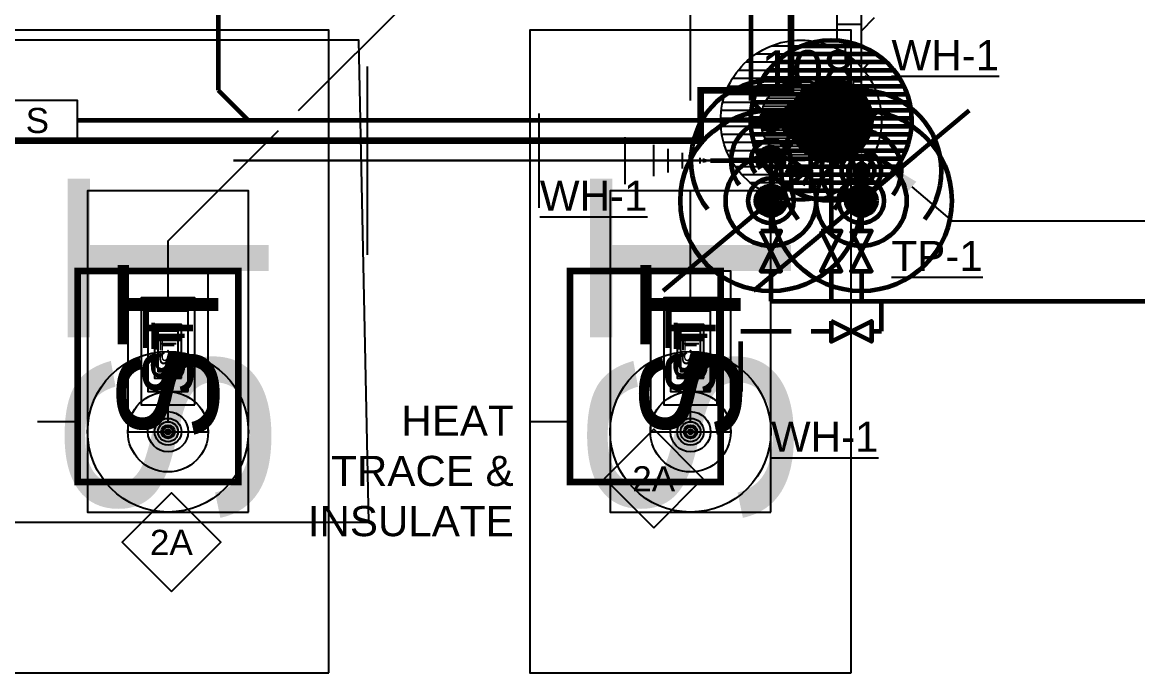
# Model space of a CAD drawing. Extents: x -3677 to 22148, y -333 to 1817.
# Drawn here: x -2954.5 to -2621.5, y -55.3 to 139.1 of the extents above; entities that cross this region are included whole.
import ezdxf
from ezdxf import colors
from ezdxf.entities.mleader import LeaderData, LeaderLine
from ezdxf.enums import TextEntityAlignment as Align
from ezdxf.math import Vec2, Vec3

# ---------------------------------------------------------------- set-up
doc = ezdxf.new("R2010")
doc.units = 0
doc.header["$LTSCALE"] = 36
doc.header["$MEASUREMENT"] = 0
doc.linetypes.add('HIDDEN', pattern=[0.375, 0.25, -0.125])
doc.linetypes.add('VENT', pattern=[0.30000000000000004, 0.2, -0.1])
for name, color, linetype in [('G-ANNO-TEXT', 70, 'Continuous'), ('G-ANNO-TEXT @ 96', 70, 'Continuous'), ('P-FIXT-N-N', 3, 'Continuous'), ('P-FIXT-N-N @ 1 (1)', 3, 'Continuous'), ('P-FIXT-N-N @ 1 (2)', 3, 'Continuous'), ('P-FIXT-N-N @ 12', 3, 'Continuous'), ('P-FIXT-N-N @ 128', 3, 'Continuous'), ('P-FIXT-N-N @ 16', 3, 'Continuous'), ('P-FIXT-N-N @ 192', 3, 'Continuous'), ('P-FIXT-N-N @ 2', 3, 'Continuous'), ('P-FIXT-N-N @ 24', 3, 'Continuous'), ('P-FIXT-N-N @ 384', 3, 'Continuous'), ('P-FIXT-N-N @ 4', 3, 'Continuous'), ('P-FIXT-N-N @ 48', 3, 'Continuous'), ('P-FIXT-N-N @ 64', 3, 'Continuous'), ('P-FIXT-N-N @ 768', 3, 'Continuous'), ('P-FIXT-N-N @ 8', 3, 'Continuous'), ('P-FIXT-N-N @ 96', 3, 'Continuous'), ('P-SANV-N', 5, 'VENT'), ('P-SANV-N @ 1 (1)', 5, 'VENT'), ('P-SANV-N @ 1 (2)', 5, 'VENT'), ('P-SANV-N @ 12', 5, 'VENT'), ('P-SANV-N @ 128', 5, 'VENT'), ('P-SANV-N @ 16', 5, 'VENT'), ('P-SANV-N @ 192', 5, 'VENT'), ('P-SANV-N @ 2', 5, 'VENT'), ('P-SANV-N @ 24', 5, 'VENT'), ('P-SANV-N @ 384', 5, 'VENT'), ('P-SANV-N @ 4', 5, 'VENT'), ('P-SANV-N @ 48', 5, 'VENT'), ('P-SANV-N @ 64', 5, 'VENT'), ('P-SANV-N @ 768', 5, 'VENT'), ('P-SANV-N @ 8', 5, 'VENT'), ('P-SANV-N @ 96', 5, 'VENT'), ('P-STRM-N', 2, 'Continuous'), ('P-STRM-N @ 1 (1)', 2, 'Continuous'), ('P-STRM-N @ 1 (2)', 2, 'Continuous'), ('P-STRM-N @ 12', 2, 'Continuous'), ('P-STRM-N @ 128', 2, 'Continuous'), ('P-STRM-N @ 16', 2, 'Continuous'), ('P-STRM-N @ 192', 2, 'Continuous'), ('P-STRM-N @ 2', 2, 'Continuous'), ('P-STRM-N @ 24', 2, 'Continuous'), ('P-STRM-N @ 384', 2, 'Continuous'), ('P-STRM-N @ 4', 2, 'Continuous'), ('P-STRM-N @ 48', 2, 'Continuous'), ('P-STRM-N @ 64', 2, 'Continuous'), ('P-STRM-N @ 768', 2, 'Continuous'), ('P-STRM-N @ 8', 2, 'Continuous'), ('P-STRM-N @ 96', 2, 'Continuous')]:
    doc.layers.add(name, color=color, linetype=linetype)
for name, color, linetype, lineweight in [('P-CW-N', 4, 'Continuous', 60), ('P-CW-N @ 1 (1)', 4, 'Continuous', 60), ('P-CW-N @ 1 (2)', 4, 'Continuous', 60), ('P-CW-N @ 12', 4, 'Continuous', 60), ('P-CW-N @ 128', 4, 'Continuous', 60), ('P-CW-N @ 16', 4, 'Continuous', 60), ('P-CW-N @ 192', 4, 'Continuous', 60), ('P-CW-N @ 2', 4, 'Continuous', 60), ('P-CW-N @ 24', 4, 'Continuous', 60), ('P-CW-N @ 384', 4, 'Continuous', 60), ('P-CW-N @ 4', 4, 'Continuous', 60), ('P-CW-N @ 48', 4, 'Continuous', 60), ('P-CW-N @ 64', 4, 'Continuous', 60), ('P-CW-N @ 768', 4, 'Continuous', 60), ('P-CW-N @ 8', 4, 'Continuous', 60), ('P-CW-N @ 96', 4, 'Continuous', 60), ('P-SAN-N', 6, 'Continuous', 60), ('P-SAN-N @ 96', 6, 'Continuous', 60)]:
    doc.layers.add(name, color=color, linetype=linetype, lineweight=lineweight)
doc.layers.add('P-SAN-DFU', color=7, linetype='Continuous', plot=False)
doc.styles.add('Arial', font='arial.ttf')
doc.styles.add('Arial Narrow', font='arial.ttf', dxfattribs={"width": 0.75, "height": 0.09375})
doc.dimstyles.new('Loop096', dxfattribs={"dimscale": 0, "dimtxt": 0.09375, "dimasz": 0.03125, "dimexe": 0.0625, "dimexo": 0.0625, "dimgap": 0.09375, "dimtad": 1, "dimdec": 4, "dimzin": 3, "dimdsep": 46, "dimlunit": 4, "dimtxsty": 'Arial', "dimblk": 'OBLIQUE', "dimcen": 0.09375, "dimdle": 0.0625, "dimclrd": 256, "dimclre": 256, "dimclrt": 256, "dimadec": 4, "dimazin": 0, "dimtfac": 0.8, "dimtdec": 4, "dimtix": 1, "dimtofl": 0, "dimtmove": 1, "dimatfit": 0, "dimldrblk": 'LeaderNoteBlock', "dimfxl": 1, "dimfrac": 1, "dimtolj": 1, "dimtzin": 0, "dimlwd": -1, "dimlwe": -1, "dimarcsym": 0})

# ---------------------------------------------------------------- blocks, each defined once
blk = doc.blocks.new('*U3')
h = blk.add_hatch()
h.set_pattern_fill('ANSI31', color=256, scale=0.025, angle=135)
h.set_pattern_definition([(180, (0, 0), (-4.336808689942018e-19, -0.003125), [])])
edge = h.paths.add_edge_path()
edge.add_arc((-3.469446951953614e-18, -6.938893903907228e-18), 0.03125000000000001, 0, 360)
blk.add_circle((0, 0), 0.03125)
blk = doc.blocks.new('*U30')
at = {"layer": 'DEFPOINTS'}
blk.add_lwpolyline([(-0.125, -0.06249999999999999), (0.125, -0.06249999999999998), (0.125, 0.06250000000000003), (-0.125, 0.0625)], close=True, dxfattribs=at)
at = {"style": 'Arial'}
blk.add_text('S', height=0.078125, dxfattribs=at).set_placement((-2.383437588677995e-17, 0), align=Align.MIDDLE)
blk = doc.blocks.new('*U40')
for p, q in [((0.1093324850911449, 0.03736906289210638), (0.1599891091342291, 0.03736906289210638)), ((0.1854628089269854, -2.602085213965211e-17), (0.217037452039623, -0.03063671500025503))]:
    blk.add_line(p, q)
at = {"color": 0}
for p, q in [((0.1335549689134511, -2.602085213965211e-17), (0.1335549689134511, 0.03662890696592461)), ((0, -2.081668171172169e-17), (0.1854628089269854, -2.602085213965211e-17))]:
    blk.add_line(p, q, dxfattribs=at)
blk = doc.blocks.new('*U104')
at = {"layer": 'P-FIXT-N-N @ 1 (1)', "rotation": 90}
blk.add_blockref('*U40', (-2704.000138046234, 112.7321975304876), dxfattribs=at)
at = {"layer": 'P-FIXT-N-N @ 1 (2)', "rotation": 89.99999999999999}
blk.add_blockref('*U40', (-2704.000138046234, 112.7321975304876), dxfattribs=at)
at = {"layer": 'P-FIXT-N-N @ 12', "xscale": 12, "yscale": 12, "zscale": 12, "rotation": 89.99999999999999}
blk.add_blockref('*U40', (-2704.000138046234, 112.7321975304876), dxfattribs=at)
at = {"layer": 'P-FIXT-N-N @ 128', "xscale": 128, "yscale": 128, "zscale": 128, "rotation": 89.99999999999999}
blk.add_blockref('*U40', (-2704.000138046234, 112.7321975304876), dxfattribs=at)
at = {"layer": 'P-FIXT-N-N @ 16', "xscale": 16, "yscale": 16, "zscale": 16, "rotation": 89.99999999999999}
blk.add_blockref('*U40', (-2704.000138046234, 112.7321975304876), dxfattribs=at)
at = {"layer": 'P-FIXT-N-N @ 192', "xscale": 192, "yscale": 192, "zscale": 192, "rotation": 89.99999999999999}
blk.add_blockref('*U40', (-2704.000138046234, 112.7321975304876), dxfattribs=at)
at = {"layer": 'P-FIXT-N-N @ 2', "xscale": 2, "yscale": 2, "zscale": 2, "rotation": 89.99999999999999}
blk.add_blockref('*U40', (-2704.000138046234, 112.7321975304876), dxfattribs=at)
at = {"layer": 'P-FIXT-N-N @ 24', "xscale": 24, "yscale": 24, "zscale": 24, "rotation": 89.99999999999999}
blk.add_blockref('*U40', (-2704.000138046234, 112.7321975304876), dxfattribs=at)
at = {"layer": 'P-FIXT-N-N @ 384', "xscale": 384, "yscale": 384, "zscale": 384, "rotation": 89.99999999999999}
blk.add_blockref('*U40', (-2704.000138046234, 112.7321975304876), dxfattribs=at)
at = {"layer": 'P-FIXT-N-N @ 4', "xscale": 4, "yscale": 4, "zscale": 4, "rotation": 89.99999999999999}
blk.add_blockref('*U40', (-2704.000138046234, 112.7321975304876), dxfattribs=at)
at = {"layer": 'P-FIXT-N-N @ 48', "xscale": 48, "yscale": 48, "zscale": 48, "rotation": 89.99999999999999}
blk.add_blockref('*U40', (-2704.000138046234, 112.7321975304876), dxfattribs=at)
at = {"layer": 'P-FIXT-N-N @ 64', "xscale": 64, "yscale": 64, "zscale": 64, "rotation": 89.99999999999999}
blk.add_blockref('*U40', (-2704.000138046234, 112.7321975304876), dxfattribs=at)
at = {"layer": 'P-FIXT-N-N @ 768', "xscale": 768, "yscale": 768, "zscale": 768, "rotation": 89.99999999999999}
blk.add_blockref('*U40', (-2704.000138046234, 112.7321975304876), dxfattribs=at)
at = {"layer": 'P-FIXT-N-N @ 8', "xscale": 8, "yscale": 8, "zscale": 8, "rotation": 89.99999999999999}
blk.add_blockref('*U40', (-2704.000138046234, 112.7321975304876), dxfattribs=at)
at = {"layer": 'P-FIXT-N-N @ 96', "xscale": 96, "yscale": 96, "zscale": 96, "rotation": 89.99999999999999}
blk.add_blockref('*U40', (-2704.000138046234, 106.7321975304876), dxfattribs=at)
blk = doc.blocks.new('*U41')
at = {"color": 0}
for p, q in [((0.1335549689134511, -2.602085213965211e-17), (0.1335549689134511, 0.03662890696592461)), ((0, -2.081668171172169e-17), (0.1854628089269854, -2.602085213965211e-17))]:
    blk.add_line(p, q, dxfattribs=at)
for p, q in [((0.1335549689134511, -0.03662890696592466), (0.1335549689134511, 0.03662890696592461)), ((0.1854628089269854, -2.602085213965211e-17), (-1.734723475976807e-18, -2.775557561562891e-17))]:
    blk.add_line(p, q)
blk = doc.blocks.new('*U105')
at = {"layer": 'P-FIXT-N-N @ 1 (1)', "rotation": 180}
blk.add_blockref('*U41', (-2749.000138046234, 97.73219753048761), dxfattribs=at)
at = {"layer": 'P-FIXT-N-N @ 1 (2)', "rotation": 180}
blk.add_blockref('*U41', (-2749.000138046234, 97.73219753048761), dxfattribs=at)
at = {"layer": 'P-FIXT-N-N @ 12', "xscale": 12, "yscale": 12, "zscale": 12, "rotation": 180}
blk.add_blockref('*U41', (-2749.000138046234, 97.73219753048761), dxfattribs=at)
at = {"layer": 'P-FIXT-N-N @ 128', "xscale": 128, "yscale": 128, "zscale": 128, "rotation": 180}
blk.add_blockref('*U41', (-2749.000138046234, 97.73219753048761), dxfattribs=at)
at = {"layer": 'P-FIXT-N-N @ 16', "xscale": 16, "yscale": 16, "zscale": 16, "rotation": 180}
blk.add_blockref('*U41', (-2749.000138046234, 97.73219753048761), dxfattribs=at)
at = {"layer": 'P-FIXT-N-N @ 192', "xscale": 192, "yscale": 192, "zscale": 192, "rotation": 180}
blk.add_blockref('*U41', (-2749.000138046234, 97.73219753048761), dxfattribs=at)
at = {"layer": 'P-FIXT-N-N @ 2', "xscale": 2, "yscale": 2, "zscale": 2, "rotation": 180}
blk.add_blockref('*U41', (-2749.000138046234, 97.73219753048761), dxfattribs=at)
at = {"layer": 'P-FIXT-N-N @ 24', "xscale": 24, "yscale": 24, "zscale": 24, "rotation": 180}
blk.add_blockref('*U41', (-2749.000138046234, 97.73219753048761), dxfattribs=at)
at = {"layer": 'P-FIXT-N-N @ 384', "xscale": 384, "yscale": 384, "zscale": 384, "rotation": 180}
blk.add_blockref('*U41', (-2749.000138046234, 97.73219753048761), dxfattribs=at)
at = {"layer": 'P-FIXT-N-N @ 4', "xscale": 4, "yscale": 4, "zscale": 4, "rotation": 180}
blk.add_blockref('*U41', (-2749.000138046234, 97.73219753048761), dxfattribs=at)
at = {"layer": 'P-FIXT-N-N @ 48', "xscale": 48, "yscale": 48, "zscale": 48, "rotation": 180}
blk.add_blockref('*U41', (-2749.000138046234, 97.73219753048761), dxfattribs=at)
at = {"layer": 'P-FIXT-N-N @ 64', "xscale": 64, "yscale": 64, "zscale": 64, "rotation": 180}
blk.add_blockref('*U41', (-2749.000138046234, 97.73219753048761), dxfattribs=at)
at = {"layer": 'P-FIXT-N-N @ 768', "xscale": 768, "yscale": 768, "zscale": 768, "rotation": 180}
blk.add_blockref('*U41', (-2749.000138046234, 97.73219753048761), dxfattribs=at)
at = {"layer": 'P-FIXT-N-N @ 8', "xscale": 8, "yscale": 8, "zscale": 8, "rotation": 180}
blk.add_blockref('*U41', (-2749.000138046234, 97.73219753048761), dxfattribs=at)
at = {"layer": 'P-FIXT-N-N @ 96', "xscale": 96, "yscale": 96, "zscale": 96, "rotation": 180}
blk.add_blockref('*U41', (-2749.000138046234, 97.73219753048761), dxfattribs=at)
blk = doc.blocks.new('*U16')
at = {"linetype": 'Continuous'}
blk.add_arc((0, 0), 0.03111555437015312, 232.5669694738212, 127.4330305261797, dxfattribs=at)
blk = doc.blocks.new('*U106')
at = {"layer": 'P-CW-N @ 1 (1)', "rotation": 89.99999999999999}
blk.add_blockref('*U16', (-2704.000138046234, 94.73219753048761), dxfattribs=at)
at = {"layer": 'P-CW-N @ 1 (2)', "rotation": 89.99999999999999}
blk.add_blockref('*U16', (-2704.000138046234, 94.73219753048761), dxfattribs=at)
at = {"layer": 'P-CW-N @ 12', "xscale": 12, "yscale": 12, "zscale": 12, "rotation": 89.99999999999999}
blk.add_blockref('*U16', (-2704.000138046234, 94.73219753048761), dxfattribs=at)
at = {"layer": 'P-CW-N @ 128', "xscale": 128, "yscale": 128, "zscale": 128, "rotation": 89.99999999999999}
blk.add_blockref('*U16', (-2704.000138046234, 94.73219753048761), dxfattribs=at)
at = {"layer": 'P-CW-N @ 16', "xscale": 16, "yscale": 16, "zscale": 16, "rotation": 89.99999999999999}
blk.add_blockref('*U16', (-2704.000138046234, 94.73219753048761), dxfattribs=at)
at = {"layer": 'P-CW-N @ 192', "xscale": 192.0000000000001, "yscale": 192.0000000000001, "zscale": 192.0000000000001, "rotation": 89.99999999999999}
blk.add_blockref('*U16', (-2704.000138046234, 94.73219753048761), dxfattribs=at)
at = {"layer": 'P-CW-N @ 2', "xscale": 2, "yscale": 2, "zscale": 2, "rotation": 89.99999999999999}
blk.add_blockref('*U16', (-2704.000138046234, 94.73219753048761), dxfattribs=at)
at = {"layer": 'P-CW-N @ 24', "xscale": 24.00000000000001, "yscale": 24.00000000000001, "zscale": 24.00000000000001, "rotation": 89.99999999999999}
blk.add_blockref('*U16', (-2704.000138046234, 94.73219753048761), dxfattribs=at)
at = {"layer": 'P-CW-N @ 384', "xscale": 384.0000000000001, "yscale": 384.0000000000001, "zscale": 384.0000000000001, "rotation": 89.99999999999999}
blk.add_blockref('*U16', (-2704.000138046234, 94.73219753048761), dxfattribs=at)
at = {"layer": 'P-CW-N @ 4', "xscale": 4.000000000000001, "yscale": 4.000000000000001, "zscale": 4.000000000000001, "rotation": 89.99999999999999}
blk.add_blockref('*U16', (-2704.000138046234, 94.73219753048761), dxfattribs=at)
at = {"layer": 'P-CW-N @ 48', "xscale": 48.00000000000001, "yscale": 48.00000000000001, "zscale": 48.00000000000001, "rotation": 89.99999999999999}
blk.add_blockref('*U16', (-2704.000138046234, 94.73219753048761), dxfattribs=at)
at = {"layer": 'P-CW-N @ 64', "xscale": 64.00000000000001, "yscale": 64.00000000000001, "zscale": 64.00000000000001, "rotation": 89.99999999999999}
blk.add_blockref('*U16', (-2704.000138046234, 94.73219753048761), dxfattribs=at)
at = {"layer": 'P-CW-N @ 768', "xscale": 768.0000000000002, "yscale": 768.0000000000002, "zscale": 768.0000000000002, "rotation": 89.99999999999999}
blk.add_blockref('*U16', (-2704.000138046234, 94.73219753048761), dxfattribs=at)
at = {"layer": 'P-CW-N @ 8', "xscale": 8.000000000000002, "yscale": 8.000000000000002, "zscale": 8.000000000000002, "rotation": 89.99999999999999}
blk.add_blockref('*U16', (-2704.000138046234, 94.73219753048761), dxfattribs=at)
at = {"layer": 'P-CW-N @ 96', "xscale": 96.00000000000003, "yscale": 96.00000000000003, "zscale": 96.00000000000003, "rotation": 89.99999999999999}
blk.add_blockref('*U16', (-2704.000138046234, 97.73219753048761), dxfattribs=at)
blk = doc.blocks.new('*U107')
at = {"layer": 'P-CW-N @ 1 (1)', "rotation": 89.99999999999999}
blk.add_blockref('*U16', (-2731.000138046234, 97.73219753048761), dxfattribs=at)
at = {"layer": 'P-CW-N @ 1 (2)', "rotation": 89.99999999999999}
blk.add_blockref('*U16', (-2731.000138046234, 97.73219753048761), dxfattribs=at)
at = {"layer": 'P-CW-N @ 12', "xscale": 12, "yscale": 12, "zscale": 12, "rotation": 89.99999999999999}
blk.add_blockref('*U16', (-2731.000138046234, 97.73219753048761), dxfattribs=at)
at = {"layer": 'P-CW-N @ 128', "xscale": 128, "yscale": 128, "zscale": 128, "rotation": 89.99999999999999}
blk.add_blockref('*U16', (-2731.000138046234, 97.73219753048761), dxfattribs=at)
at = {"layer": 'P-CW-N @ 16', "xscale": 16, "yscale": 16, "zscale": 16, "rotation": 89.99999999999999}
blk.add_blockref('*U16', (-2731.000138046234, 97.73219753048761), dxfattribs=at)
at = {"layer": 'P-CW-N @ 192', "xscale": 192.0000000000001, "yscale": 192.0000000000001, "zscale": 192.0000000000001, "rotation": 89.99999999999999}
blk.add_blockref('*U16', (-2731.000138046234, 97.73219753048761), dxfattribs=at)
at = {"layer": 'P-CW-N @ 2', "xscale": 2, "yscale": 2, "zscale": 2, "rotation": 89.99999999999999}
blk.add_blockref('*U16', (-2731.000138046234, 97.73219753048761), dxfattribs=at)
at = {"layer": 'P-CW-N @ 24', "xscale": 24.00000000000001, "yscale": 24.00000000000001, "zscale": 24.00000000000001, "rotation": 89.99999999999999}
blk.add_blockref('*U16', (-2731.000138046234, 97.73219753048761), dxfattribs=at)
at = {"layer": 'P-CW-N @ 384', "xscale": 384.0000000000001, "yscale": 384.0000000000001, "zscale": 384.0000000000001, "rotation": 89.99999999999999}
blk.add_blockref('*U16', (-2731.000138046234, 97.73219753048761), dxfattribs=at)
at = {"layer": 'P-CW-N @ 4', "xscale": 4.000000000000001, "yscale": 4.000000000000001, "zscale": 4.000000000000001, "rotation": 89.99999999999999}
blk.add_blockref('*U16', (-2731.000138046234, 97.73219753048761), dxfattribs=at)
at = {"layer": 'P-CW-N @ 48', "xscale": 48.00000000000001, "yscale": 48.00000000000001, "zscale": 48.00000000000001, "rotation": 89.99999999999999}
blk.add_blockref('*U16', (-2731.000138046234, 97.73219753048761), dxfattribs=at)
at = {"layer": 'P-CW-N @ 64', "xscale": 64.00000000000001, "yscale": 64.00000000000001, "zscale": 64.00000000000001, "rotation": 89.99999999999999}
blk.add_blockref('*U16', (-2731.000138046234, 97.73219753048761), dxfattribs=at)
at = {"layer": 'P-CW-N @ 768', "xscale": 768.0000000000002, "yscale": 768.0000000000002, "zscale": 768.0000000000002, "rotation": 89.99999999999999}
blk.add_blockref('*U16', (-2731.000138046234, 97.73219753048761), dxfattribs=at)
at = {"layer": 'P-CW-N @ 8', "xscale": 8.000000000000002, "yscale": 8.000000000000002, "zscale": 8.000000000000002, "rotation": 89.99999999999999}
blk.add_blockref('*U16', (-2731.000138046234, 97.73219753048761), dxfattribs=at)
at = {"layer": 'P-CW-N @ 96', "xscale": 96.00000000000003, "yscale": 96.00000000000003, "zscale": 96.00000000000003, "rotation": 89.99999999999999}
blk.add_blockref('*U16', (-2731.000138046234, 97.73219753048761), dxfattribs=at)
blk = doc.blocks.new('*U108')
at = {"layer": 'P-SANV-N @ 1 (1)'}
blk.add_blockref('*U3', (-2722.000138046234, 109.7321975304876), dxfattribs=at)
at = {"layer": 'P-SANV-N @ 1 (2)'}
blk.add_blockref('*U3', (-2722.000138046234, 109.7321975304876), dxfattribs=at)
at = {"layer": 'P-SANV-N @ 12', "xscale": 12, "yscale": 12, "zscale": 12}
blk.add_blockref('*U3', (-2722.000138046234, 109.7321975304876), dxfattribs=at)
at = {"layer": 'P-SANV-N @ 128', "xscale": 128, "yscale": 128, "zscale": 128}
blk.add_blockref('*U3', (-2722.000138046234, 109.7321975304876), dxfattribs=at)
at = {"layer": 'P-SANV-N @ 16', "xscale": 16, "yscale": 16, "zscale": 16}
blk.add_blockref('*U3', (-2722.000138046234, 109.7321975304876), dxfattribs=at)
at = {"layer": 'P-SANV-N @ 192', "xscale": 192, "yscale": 192, "zscale": 192}
blk.add_blockref('*U3', (-2722.000138046234, 109.7321975304876), dxfattribs=at)
at = {"layer": 'P-SANV-N @ 2', "xscale": 2, "yscale": 2, "zscale": 2}
blk.add_blockref('*U3', (-2722.000138046234, 109.7321975304876), dxfattribs=at)
at = {"layer": 'P-SANV-N @ 24', "xscale": 24, "yscale": 24, "zscale": 24}
blk.add_blockref('*U3', (-2722.000138046234, 109.7321975304876), dxfattribs=at)
at = {"layer": 'P-SANV-N @ 384', "xscale": 384, "yscale": 384, "zscale": 384}
blk.add_blockref('*U3', (-2722.000138046234, 109.7321975304876), dxfattribs=at)
at = {"layer": 'P-SANV-N @ 4', "xscale": 4, "yscale": 4, "zscale": 4}
blk.add_blockref('*U3', (-2722.000138046234, 109.7321975304876), dxfattribs=at)
at = {"layer": 'P-SANV-N @ 48', "xscale": 48, "yscale": 48, "zscale": 48}
blk.add_blockref('*U3', (-2722.000138046234, 109.7321975304876), dxfattribs=at)
at = {"layer": 'P-SANV-N @ 64', "xscale": 64, "yscale": 64, "zscale": 64}
blk.add_blockref('*U3', (-2722.000138046234, 109.7321975304876), dxfattribs=at)
at = {"layer": 'P-SANV-N @ 768', "xscale": 768, "yscale": 768, "zscale": 768}
blk.add_blockref('*U3', (-2722.000138046234, 109.7321975304876), dxfattribs=at)
at = {"layer": 'P-SANV-N @ 8', "xscale": 8, "yscale": 8, "zscale": 8}
blk.add_blockref('*U3', (-2722.000138046234, 109.7321975304876), dxfattribs=at)
at = {"layer": 'P-SANV-N @ 96', "xscale": 96, "yscale": 96, "zscale": 96}
blk.add_blockref('*U3', (-2722.000138046234, 109.7321975304876), dxfattribs=at)
blk = doc.blocks.new('*U109')
at = {"layer": 'P-CW-N @ 1 (1)'}
blk.add_blockref('*U3', (-2713.000138046234, 109.7321975304876), dxfattribs=at)
at = {"layer": 'P-CW-N @ 1 (2)'}
blk.add_blockref('*U3', (-2713.000138046234, 109.7321975304876), dxfattribs=at)
at = {"layer": 'P-CW-N @ 12', "xscale": 12, "yscale": 12, "zscale": 12}
blk.add_blockref('*U3', (-2713.000138046234, 109.7321975304876), dxfattribs=at)
at = {"layer": 'P-CW-N @ 128', "xscale": 128, "yscale": 128, "zscale": 128}
blk.add_blockref('*U3', (-2713.000138046234, 109.7321975304876), dxfattribs=at)
at = {"layer": 'P-CW-N @ 16', "xscale": 16, "yscale": 16, "zscale": 16}
blk.add_blockref('*U3', (-2713.000138046234, 109.7321975304876), dxfattribs=at)
at = {"layer": 'P-CW-N @ 192', "xscale": 192, "yscale": 192, "zscale": 192}
blk.add_blockref('*U3', (-2713.000138046234, 109.7321975304876), dxfattribs=at)
at = {"layer": 'P-CW-N @ 2', "xscale": 2, "yscale": 2, "zscale": 2}
blk.add_blockref('*U3', (-2713.000138046234, 109.7321975304876), dxfattribs=at)
at = {"layer": 'P-CW-N @ 24', "xscale": 24, "yscale": 24, "zscale": 24}
blk.add_blockref('*U3', (-2713.000138046234, 109.7321975304876), dxfattribs=at)
at = {"layer": 'P-CW-N @ 384', "xscale": 384, "yscale": 384, "zscale": 384}
blk.add_blockref('*U3', (-2713.000138046234, 109.7321975304876), dxfattribs=at)
at = {"layer": 'P-CW-N @ 4', "xscale": 4, "yscale": 4, "zscale": 4}
blk.add_blockref('*U3', (-2713.000138046234, 109.7321975304876), dxfattribs=at)
at = {"layer": 'P-CW-N @ 48', "xscale": 48, "yscale": 48, "zscale": 48}
blk.add_blockref('*U3', (-2713.000138046234, 109.7321975304876), dxfattribs=at)
at = {"layer": 'P-CW-N @ 64', "xscale": 64, "yscale": 64, "zscale": 64}
blk.add_blockref('*U3', (-2713.000138046234, 109.7321975304876), dxfattribs=at)
at = {"layer": 'P-CW-N @ 768', "xscale": 768, "yscale": 768, "zscale": 768}
blk.add_blockref('*U3', (-2713.000138046234, 109.7321975304876), dxfattribs=at)
at = {"layer": 'P-CW-N @ 8', "xscale": 8, "yscale": 8, "zscale": 8}
blk.add_blockref('*U3', (-2713.000138046234, 109.7321975304876), dxfattribs=at)
at = {"layer": 'P-CW-N @ 96', "xscale": 96, "yscale": 96, "zscale": 96}
blk.add_blockref('*U3', (-2713.000138046234, 109.7321975304876), dxfattribs=at)
blk = doc.blocks.new('Flow Switch')
at = {"linetype": 'Continuous'}
blk.add_line((0, 0), (0, 0.0625), dxfattribs=at)
blk.add_lwpolyline([(-0.03125, 0.125), (-0.03125, 0.0625), (0.03125, 0.0625), (0.03125, 0.125)], close=True, dxfattribs=at)
at = {"layer": 'G-ANNO-TEXT', "style": 'Arial Narrow', "flags": 12}
blk.add_attdef('X', (0.05045124232403764, 0.0625), '', height=0.078125, dxfattribs=at)
blk = doc.blocks.new('*U25')
at = {"color": 7, "linetype": 'Continuous'}
blk.add_line((-0.03508318765717974, 0.04195107388432913), (0.03508318765701651, -0.04195107388413392), dxfattribs=at)
at = {"linetype": 'Continuous'}
blk.add_circle((-8.161527009775682e-14, 9.759901220540712e-14), 0.03515625, dxfattribs=at)
blk = doc.blocks.new('*U110')
at = {"layer": 'P-CW-N @ 1 (1)', "rotation": 270}
blk.add_blockref('*U25', (-2731.000138046234, 85.73219753048761), dxfattribs=at)
at = {"layer": 'P-CW-N @ 1 (2)', "rotation": 270}
blk.add_blockref('*U25', (-2731.000138046234, 85.73219753048761), dxfattribs=at)
at = {"layer": 'P-CW-N @ 12', "xscale": 12, "yscale": 12, "zscale": 12, "rotation": 270}
blk.add_blockref('*U25', (-2731.000138046234, 85.73219753048761), dxfattribs=at)
at = {"layer": 'P-CW-N @ 128', "xscale": 128, "yscale": 128, "zscale": 128, "rotation": 270}
blk.add_blockref('*U25', (-2731.000138046234, 85.73219753048761), dxfattribs=at)
at = {"layer": 'P-CW-N @ 16', "xscale": 16, "yscale": 16, "zscale": 16, "rotation": 270}
blk.add_blockref('*U25', (-2731.000138046234, 85.73219753048761), dxfattribs=at)
at = {"layer": 'P-CW-N @ 192', "xscale": 192, "yscale": 192, "zscale": 192, "rotation": 270}
blk.add_blockref('*U25', (-2731.000138046234, 85.73219753048761), dxfattribs=at)
at = {"layer": 'P-CW-N @ 2', "xscale": 2, "yscale": 2, "zscale": 2, "rotation": 270}
blk.add_blockref('*U25', (-2731.000138046234, 85.73219753048761), dxfattribs=at)
at = {"layer": 'P-CW-N @ 24', "xscale": 24, "yscale": 24, "zscale": 24, "rotation": 270}
blk.add_blockref('*U25', (-2731.000138046234, 85.73219753048761), dxfattribs=at)
at = {"layer": 'P-CW-N @ 384', "xscale": 384, "yscale": 384, "zscale": 384, "rotation": 270}
blk.add_blockref('*U25', (-2731.000138046234, 85.73219753048761), dxfattribs=at)
at = {"layer": 'P-CW-N @ 4', "xscale": 4, "yscale": 4, "zscale": 4, "rotation": 270}
blk.add_blockref('*U25', (-2731.000138046234, 85.73219753048761), dxfattribs=at)
at = {"layer": 'P-CW-N @ 48', "xscale": 48, "yscale": 48, "zscale": 48, "rotation": 270}
blk.add_blockref('*U25', (-2731.000138046234, 85.73219753048761), dxfattribs=at)
at = {"layer": 'P-CW-N @ 64', "xscale": 64, "yscale": 64, "zscale": 64, "rotation": 270}
blk.add_blockref('*U25', (-2731.000138046234, 85.73219753048761), dxfattribs=at)
at = {"layer": 'P-CW-N @ 768', "xscale": 768, "yscale": 768, "zscale": 768, "rotation": 270}
blk.add_blockref('*U25', (-2731.000138046234, 85.73219753048761), dxfattribs=at)
at = {"layer": 'P-CW-N @ 8', "xscale": 8, "yscale": 8, "zscale": 8, "rotation": 270}
blk.add_blockref('*U25', (-2731.000138046234, 85.73219753048761), dxfattribs=at)
at = {"layer": 'P-CW-N @ 96', "xscale": 96, "yscale": 96, "zscale": 96, "rotation": 270}
blk.add_blockref('*U25', (-2731.000138046234, 85.73219753048761), dxfattribs=at)
blk = doc.blocks.new('*U111')
at = {"layer": 'P-CW-N @ 1 (1)', "rotation": 270}
blk.add_blockref('*U25', (-2704.000138046234, 85.73219753048761), dxfattribs=at)
at = {"layer": 'P-CW-N @ 1 (2)', "rotation": 270}
blk.add_blockref('*U25', (-2704.000138046234, 85.73219753048761), dxfattribs=at)
at = {"layer": 'P-CW-N @ 12', "xscale": 12, "yscale": 12, "zscale": 12, "rotation": 270}
blk.add_blockref('*U25', (-2704.000138046234, 85.73219753048761), dxfattribs=at)
at = {"layer": 'P-CW-N @ 128', "xscale": 128, "yscale": 128, "zscale": 128, "rotation": 270}
blk.add_blockref('*U25', (-2704.000138046234, 85.73219753048761), dxfattribs=at)
at = {"layer": 'P-CW-N @ 16', "xscale": 16, "yscale": 16, "zscale": 16, "rotation": 270}
blk.add_blockref('*U25', (-2704.000138046234, 85.73219753048761), dxfattribs=at)
at = {"layer": 'P-CW-N @ 192', "xscale": 192, "yscale": 192, "zscale": 192, "rotation": 270}
blk.add_blockref('*U25', (-2704.000138046234, 85.73219753048761), dxfattribs=at)
at = {"layer": 'P-CW-N @ 2', "xscale": 2, "yscale": 2, "zscale": 2, "rotation": 270}
blk.add_blockref('*U25', (-2704.000138046234, 85.73219753048761), dxfattribs=at)
at = {"layer": 'P-CW-N @ 24', "xscale": 24, "yscale": 24, "zscale": 24, "rotation": 270}
blk.add_blockref('*U25', (-2704.000138046234, 85.73219753048761), dxfattribs=at)
at = {"layer": 'P-CW-N @ 384', "xscale": 384, "yscale": 384, "zscale": 384, "rotation": 270}
blk.add_blockref('*U25', (-2704.000138046234, 85.73219753048761), dxfattribs=at)
at = {"layer": 'P-CW-N @ 4', "xscale": 4, "yscale": 4, "zscale": 4, "rotation": 270}
blk.add_blockref('*U25', (-2704.000138046234, 85.73219753048761), dxfattribs=at)
at = {"layer": 'P-CW-N @ 48', "xscale": 48, "yscale": 48, "zscale": 48, "rotation": 270}
blk.add_blockref('*U25', (-2704.000138046234, 85.73219753048761), dxfattribs=at)
at = {"layer": 'P-CW-N @ 64', "xscale": 64, "yscale": 64, "zscale": 64, "rotation": 270}
blk.add_blockref('*U25', (-2704.000138046234, 85.73219753048761), dxfattribs=at)
at = {"layer": 'P-CW-N @ 768', "xscale": 768, "yscale": 768, "zscale": 768, "rotation": 270}
blk.add_blockref('*U25', (-2704.000138046234, 85.73219753048761), dxfattribs=at)
at = {"layer": 'P-CW-N @ 8', "xscale": 8, "yscale": 8, "zscale": 8, "rotation": 270}
blk.add_blockref('*U25', (-2704.000138046234, 85.73219753048761), dxfattribs=at)
at = {"layer": 'P-CW-N @ 96', "xscale": 96, "yscale": 96, "zscale": 96, "rotation": 270}
blk.add_blockref('*U25', (-2704.000138046234, 85.73219753048761), dxfattribs=at)
blk = doc.blocks.new('PLMB BALL VALVES')
at = {"linetype": 'Continuous'}
blk.add_lwpolyline([(-0.06249999999977263, -0.03124999999991473), (-0.06249999999977263, 0.03124999999991463), (0.0625, -0.03124999999991473), (0.0625, 0.03124999999991472), (-0.06249999999977263, -0.03124999999991473)], dxfattribs=at)
blk = doc.blocks.new('DIAMOND TAG')
blk.add_lwpolyline([(0, -0.1533391834124131), (0.1533391834122995, 0), (0, 0.1533391834122995), (-0.1533391834122995, 0)], close=True)
at = {"style": 'Arial'}
blk.add_attdef('XXX', text='', height=0.078125, dxfattribs=at).set_placement((0, 0), align=Align.MIDDLE)
blk = doc.blocks.new('*U4')
blk.add_circle((0, 0), 0.03125)
blk = doc.blocks.new('*U178')
at = {"layer": 'P-STRM-N @ 1 (1)'}
blk.add_blockref('*U4', (-2755.000138046234, 16.73219753048761), dxfattribs=at)
at = {"layer": 'P-STRM-N @ 1 (2)'}
blk.add_blockref('*U4', (-2755.000138046234, 16.73219753048761), dxfattribs=at)
at = {"layer": 'P-STRM-N @ 12', "xscale": 12, "yscale": 12, "zscale": 12}
blk.add_blockref('*U4', (-2755.000138046234, 16.73219753048761), dxfattribs=at)
at = {"layer": 'P-STRM-N @ 128', "xscale": 128, "yscale": 128, "zscale": 128}
blk.add_blockref('*U4', (-2755.000138046234, 16.73219753048761), dxfattribs=at)
at = {"layer": 'P-STRM-N @ 16', "xscale": 16, "yscale": 16, "zscale": 16}
blk.add_blockref('*U4', (-2755.000138046234, 16.73219753048761), dxfattribs=at)
at = {"layer": 'P-STRM-N @ 192', "xscale": 192, "yscale": 192, "zscale": 192}
blk.add_blockref('*U4', (-2755.000138046234, 16.73219753048761), dxfattribs=at)
at = {"layer": 'P-STRM-N @ 2', "xscale": 2, "yscale": 2, "zscale": 2}
blk.add_blockref('*U4', (-2755.000138046234, 16.73219753048761), dxfattribs=at)
at = {"layer": 'P-STRM-N @ 24', "xscale": 24, "yscale": 24, "zscale": 24}
blk.add_blockref('*U4', (-2755.000138046234, 16.73219753048761), dxfattribs=at)
at = {"layer": 'P-STRM-N @ 384', "xscale": 384, "yscale": 384, "zscale": 384}
blk.add_blockref('*U4', (-2755.000138046234, 16.73219753048761), dxfattribs=at)
at = {"layer": 'P-STRM-N @ 4', "xscale": 4, "yscale": 4, "zscale": 4}
blk.add_blockref('*U4', (-2755.000138046234, 16.73219753048761), dxfattribs=at)
at = {"layer": 'P-STRM-N @ 48', "xscale": 48, "yscale": 48, "zscale": 48}
blk.add_blockref('*U4', (-2755.000138046234, 16.73219753048761), dxfattribs=at)
at = {"layer": 'P-STRM-N @ 64', "xscale": 64, "yscale": 64, "zscale": 64}
blk.add_blockref('*U4', (-2755.000138046234, 16.73219753048761), dxfattribs=at)
at = {"layer": 'P-STRM-N @ 768', "xscale": 768, "yscale": 768, "zscale": 768}
blk.add_blockref('*U4', (-2755.000138046234, 16.73219753048761), dxfattribs=at)
at = {"layer": 'P-STRM-N @ 8', "xscale": 8, "yscale": 8, "zscale": 8}
blk.add_blockref('*U4', (-2755.000138046234, 16.73219753048761), dxfattribs=at)
at = {"layer": 'P-STRM-N @ 96', "xscale": 96, "yscale": 96, "zscale": 96}
blk.add_blockref('*U4', (-2755.000138046234, 16.73219753048761), dxfattribs=at)
blk = doc.blocks.new('*U179')
at = {"layer": 'P-STRM-N @ 1 (1)'}
blk.add_blockref('*U4', (-2911.000138046234, 16.73219753048761), dxfattribs=at)
at = {"layer": 'P-STRM-N @ 1 (2)'}
blk.add_blockref('*U4', (-2911.000138046234, 16.73219753048761), dxfattribs=at)
at = {"layer": 'P-STRM-N @ 12', "xscale": 12, "yscale": 12, "zscale": 12}
blk.add_blockref('*U4', (-2911.000138046234, 16.73219753048761), dxfattribs=at)
at = {"layer": 'P-STRM-N @ 128', "xscale": 128, "yscale": 128, "zscale": 128}
blk.add_blockref('*U4', (-2911.000138046234, 16.73219753048761), dxfattribs=at)
at = {"layer": 'P-STRM-N @ 16', "xscale": 16, "yscale": 16, "zscale": 16}
blk.add_blockref('*U4', (-2911.000138046234, 16.73219753048761), dxfattribs=at)
at = {"layer": 'P-STRM-N @ 192', "xscale": 192, "yscale": 192, "zscale": 192}
blk.add_blockref('*U4', (-2911.000138046234, 16.73219753048761), dxfattribs=at)
at = {"layer": 'P-STRM-N @ 2', "xscale": 2, "yscale": 2, "zscale": 2}
blk.add_blockref('*U4', (-2911.000138046234, 16.73219753048761), dxfattribs=at)
at = {"layer": 'P-STRM-N @ 24', "xscale": 24, "yscale": 24, "zscale": 24}
blk.add_blockref('*U4', (-2911.000138046234, 16.73219753048761), dxfattribs=at)
at = {"layer": 'P-STRM-N @ 384', "xscale": 384, "yscale": 384, "zscale": 384}
blk.add_blockref('*U4', (-2911.000138046234, 16.73219753048761), dxfattribs=at)
at = {"layer": 'P-STRM-N @ 4', "xscale": 4, "yscale": 4, "zscale": 4}
blk.add_blockref('*U4', (-2911.000138046234, 16.73219753048761), dxfattribs=at)
at = {"layer": 'P-STRM-N @ 48', "xscale": 48, "yscale": 48, "zscale": 48}
blk.add_blockref('*U4', (-2911.000138046234, 16.73219753048761), dxfattribs=at)
at = {"layer": 'P-STRM-N @ 64', "xscale": 64, "yscale": 64, "zscale": 64}
blk.add_blockref('*U4', (-2911.000138046234, 16.73219753048761), dxfattribs=at)
at = {"layer": 'P-STRM-N @ 768', "xscale": 768, "yscale": 768, "zscale": 768}
blk.add_blockref('*U4', (-2911.000138046234, 16.73219753048761), dxfattribs=at)
at = {"layer": 'P-STRM-N @ 8', "xscale": 8, "yscale": 8, "zscale": 8}
blk.add_blockref('*U4', (-2911.000138046234, 16.73219753048761), dxfattribs=at)
at = {"layer": 'P-STRM-N @ 96', "xscale": 96, "yscale": 96, "zscale": 96}
blk.add_blockref('*U4', (-2911.000138046234, 16.73219753048761), dxfattribs=at)
blk = doc.blocks.new('*U32')
at = {"layer": 'DEFPOINTS'}
blk.add_lwpolyline([(-0.125, -0.06249999999999999), (0.125, -0.06249999999999998), (0.125, 0.06250000000000003), (-0.125, 0.0625)], close=True, dxfattribs=at)
at = {"style": 'Arial'}
blk.add_text('ST', height=0.078125, dxfattribs=at).set_placement((-9.393444791544109e-18, 0), align=Align.MIDDLE)
blk = doc.blocks.new('*U180')
at = {"layer": 'P-STRM-N @ 1 (1)', "linetype": 'ByBlock', "lineweight": -2, "rotation": 90}
blk.add_blockref('*U32', (-2911.000138046234, 40.73219753048761), dxfattribs=at)
at = {"layer": 'P-STRM-N @ 1 (2)', "linetype": 'ByBlock', "lineweight": -2, "rotation": 89.99999999999999}
blk.add_blockref('*U32', (-2911.000138046234, 40.73219753048761), dxfattribs=at)
at = {"layer": 'P-STRM-N @ 128', "linetype": 'ByBlock', "lineweight": -2, "xscale": 128, "yscale": 128, "zscale": 128, "rotation": 89.99999999999999}
blk.add_blockref('*U32', (-2911.000138046234, 40.73219753048761), dxfattribs=at)
at = {"layer": 'P-STRM-N @ 192', "linetype": 'ByBlock', "lineweight": -2, "xscale": 192, "yscale": 192, "zscale": 192, "rotation": 89.99999999999999}
blk.add_blockref('*U32', (-2911.000138046234, 40.73219753048761), dxfattribs=at)
at = {"layer": 'P-STRM-N @ 384', "linetype": 'ByBlock', "lineweight": -2, "xscale": 384, "yscale": 384, "zscale": 384, "rotation": 89.99999999999999}
blk.add_blockref('*U32', (-2911.000138046234, 40.73219753048761), dxfattribs=at)
at = {"layer": 'P-STRM-N @ 48', "linetype": 'ByBlock', "lineweight": -2, "xscale": 48, "yscale": 48, "zscale": 48, "rotation": 89.99999999999999}
blk.add_blockref('*U32', (-2911.000138046234, 40.73219753048761), dxfattribs=at)
at = {"layer": 'P-STRM-N @ 64', "linetype": 'ByBlock', "lineweight": -2, "xscale": 64, "yscale": 64, "zscale": 64, "rotation": 89.99999999999999}
blk.add_blockref('*U32', (-2911.000138046234, 40.73219753048761), dxfattribs=at)
at = {"layer": 'P-STRM-N @ 768', "linetype": 'ByBlock', "lineweight": -2, "xscale": 768, "yscale": 768, "zscale": 768, "rotation": 89.99999999999999}
blk.add_blockref('*U32', (-2911.000138046234, 40.73219753048761), dxfattribs=at)
at = {"layer": 'P-STRM-N @ 96', "linetype": 'ByBlock', "lineweight": -2, "xscale": 96, "yscale": 96, "zscale": 96, "rotation": 89.99999999999999}
blk.add_blockref('*U32', (-2911.000138046234, 40.73219753048761), dxfattribs=at)
blk = doc.blocks.new('*U181')
at = {"layer": 'P-STRM-N @ 1 (1)', "linetype": 'ByBlock', "lineweight": -2, "rotation": 90}
blk.add_blockref('*U32', (-2755.000138046234, 40.73219753048761), dxfattribs=at)
at = {"layer": 'P-STRM-N @ 1 (2)', "linetype": 'ByBlock', "lineweight": -2, "rotation": 89.99999999999999}
blk.add_blockref('*U32', (-2755.000138046234, 40.73219753048761), dxfattribs=at)
at = {"layer": 'P-STRM-N @ 128', "linetype": 'ByBlock', "lineweight": -2, "xscale": 128, "yscale": 128, "zscale": 128, "rotation": 89.99999999999999}
blk.add_blockref('*U32', (-2755.000138046234, 40.73219753048761), dxfattribs=at)
at = {"layer": 'P-STRM-N @ 192', "linetype": 'ByBlock', "lineweight": -2, "xscale": 192, "yscale": 192, "zscale": 192, "rotation": 89.99999999999999}
blk.add_blockref('*U32', (-2755.000138046234, 40.73219753048761), dxfattribs=at)
at = {"layer": 'P-STRM-N @ 384', "linetype": 'ByBlock', "lineweight": -2, "xscale": 384, "yscale": 384, "zscale": 384, "rotation": 89.99999999999999}
blk.add_blockref('*U32', (-2755.000138046234, 40.73219753048761), dxfattribs=at)
at = {"layer": 'P-STRM-N @ 48', "linetype": 'ByBlock', "lineweight": -2, "xscale": 48, "yscale": 48, "zscale": 48, "rotation": 89.99999999999999}
blk.add_blockref('*U32', (-2755.000138046234, 40.73219753048761), dxfattribs=at)
at = {"layer": 'P-STRM-N @ 64', "linetype": 'ByBlock', "lineweight": -2, "xscale": 64, "yscale": 64, "zscale": 64, "rotation": 89.99999999999999}
blk.add_blockref('*U32', (-2755.000138046234, 40.73219753048761), dxfattribs=at)
at = {"layer": 'P-STRM-N @ 768', "linetype": 'ByBlock', "lineweight": -2, "xscale": 768, "yscale": 768, "zscale": 768, "rotation": 89.99999999999999}
blk.add_blockref('*U32', (-2755.000138046234, 40.73219753048761), dxfattribs=at)
at = {"layer": 'P-STRM-N @ 96', "linetype": 'ByBlock', "lineweight": -2, "xscale": 96, "yscale": 96, "zscale": 96, "rotation": 89.99999999999999}
blk.add_blockref('*U32', (-2755.000138046234, 40.73219753048761), dxfattribs=at)
blk = doc.blocks.new('_Oblique')
at = {"color": 0, "linetype": 'ByBlock', "lineweight": -2}
blk.add_line((-0.5, -0.5), (0.5, 0.5), dxfattribs=at)
blk = doc.blocks.new('LeaderNoteBlock')
blk.add_ellipse((0, 0), major_axis=(1, -1.836909530733566e-16), ratio=0.2499999999998295, start_param=5.387520513321723, end_param=10.32044275462724)

msp = doc.modelspace()

# ---------------------------------------------------------------- linework, layer by layer
at = {"layer": 'DEFPOINTS'}
msp.add_lwpolyline([(-3355.000138046234, 289.7321975304876), (-3355.000138046234, -10.26780246951239), (-2851.000138046234, -10.26780246951239), (-2854.000138046234, 133.7321975304876), (-3142.000138046234, 133.7321975304876), (-3145.000138046234, 295.7321975304876)], close=True, dxfattribs=at)
at = {"layer": 'G-ANNO-TEXT', "linetype": 'HIDDEN', "const_width": 2}
msp.add_lwpolyline([(-3139.000138046234, 103.7321975304876), (-2923.000138046234, 103.7321975304876), (-2923.000138046234, 103.7321975304876), (-2899.000138046234, 103.7321975304876), (-2899.000138046234, 103.7321975304876), (-2806.000138046234, 103.7321975304876), (-2806.000138046234, 103.7321975304876), (-2752.000138046234, 103.7321975304876), (-2752.000138046234, 103.7321975304876), (-2752.000138046234, 118.7321975304876), (-2725.000138046234, 118.7321975304876), (-2725.000138046234, 175.7321975304876), (-2692.000138046234, 175.7321975304876), (-2692.000138046234, 262.7321975304876), (-3067.000138046234, 262.7321975304876)], dxfattribs=at)
for points in [[(-2890.000138046234, 64.73219753048761), (-2938.000138046234, 64.73219753048761), (-2938.000138046234, 1.73219753048761), (-2890.000138046234, 1.73219753048761)], [(-2746.000138046234, 64.73219753048761), (-2791.000138046234, 64.73219753048761), (-2791.000138046234, 1.73219753048761), (-2746.000138046234, 1.73219753048761)]]:
    msp.add_lwpolyline(points, close=True, dxfattribs=at)
at = {"layer": 'P-CW-N'}
for p, q in [((-2713.000138046234, 106.7321975304876), (-2713.000138046234, 76.73219753048761)), ((-2704.000138046234, 100.7321975304876), (-2704.000138046234, 106.7321975304876)), ((-2749.000138046234, 97.73219753048761), (-2734.000138046234, 97.73219753048761)), ((-2731.000138046234, 97.73219753048761), (-2731.000138046234, 88.73219753048761)), ((-2704.000138046234, 97.73219753048761), (-2704.000138046234, 88.73219753048761)), ((-2731.000138046234, 82.73219753048761), (-2731.000138046234, 76.73219753048761)), ((-2704.000138046234, 82.73219753048761), (-2704.000138046234, 76.73219753048761)), ((-2731.000138046234, 64.73219753048761), (-2731.000138046234, 55.73219753048761)), ((-2713.000138046234, 64.73219753048761), (-2713.000138046234, 55.73219753048761)), ((-2704.000138046234, 64.73219753048761), (-2704.000138046234, 55.73219753048761)), ((-2731.000138046234, 55.73219753048761), (-2605.000138046234, 55.73219753048761)), ((-2698.000138046234, 46.73219753048761), (-2698.000138046234, 55.73219753048761)), ((-2740.000138046234, 46.73219753048761), (-2725.000138046234, 46.73219753048761)), ((-2719.000138046234, 46.73219753048761), (-2713.000138046234, 46.73219753048761)), ((-2701.000138046234, 46.73219753048761), (-2698.000138046234, 46.73219753048761)), ((-2740.000138046234, 28.73219753048761), (-2740.000138046234, 43.73219753048761))]:
    msp.add_line(p, q, dxfattribs=at)
at = {"layer": 'P-SAN-N'}
for p, q in [((-2896.000138046234, 211.7321975304876), (-2896.000138046234, 118.7321975304876)), ((-2737.000138046234, 178.7321975304876), (-2737.000138046234, 115.7321975304876)), ((-2896.000138046234, 118.7321975304876), (-2887.000138046234, 109.7321975304876)), ((-2737.000138046234, 115.7321975304876), (-2731.000138046234, 109.7321975304876)), ((-2734.000138046234, 109.7321975304876), (-2938.000138046234, 109.7321975304876))]:
    msp.add_line(p, q, dxfattribs=at)
at = {"layer": 'P-STRM-N'}
for p, q in [((-2755.000138046234, 115.7321975304876), (-2755.000138046234, 237.2321975304876)), ((-2872.000138046234, 112.7321975304876), (-2755.000138046234, 229.7321975304876)), ((-2911.000138046234, 73.73219753048761), (-2878.000138046234, 106.7321975304876)), ((-2755.000138046234, 52.73219753048761), (-2755.000138046234, 88.73219753048761)), ((-2911.000138046234, 52.73219753048761), (-2911.000138046234, 73.73219753048761)), ((-2911.000138046234, 19.73219753048761), (-2911.000138046234, 28.73219753048761)), ((-2755.000138046234, 19.73219753048761), (-2755.000138046234, 28.73219753048761))]:
    msp.add_line(p, q, dxfattribs=at)

# ---------------------------------------------------------------- block references
at = {"layer": 'G-ANNO-TEXT @ 96', "xscale": 96, "yscale": 96, "zscale": 96}
for p in [(-2766.000138046234, 2.73219753048761), (-2910.000138046234, -16.26780246951239)]:
    msp.add_blockref('DIAMOND TAG', p, dxfattribs=at).add_auto_attribs({'XXX': '2A'})
at = {"layer": 'P-CW-N'}
for name in ['*U109', '*U107', '*U106', '*U110', '*U111']:
    msp.add_blockref(name, (0, 0), dxfattribs=at)
at = {"layer": 'P-CW-N @ 96', "yscale": 96, "zscale": 96}
for name, p, xscale, rotation in [('Flow Switch', (-2713.000138046234, 91.73219753048761), 96, 90), ('PLMB BALL VALVES', (-2731.000138046234, 70.73219753048761), 96, 270), ('PLMB BALL VALVES', (-2713.000138046234, 70.73219753048761), 96, 270), ('PLMB BALL VALVES', (-2704.000138046234, 70.73219753048761), 96, 270), ('PLMB BALL VALVES', (-2707.000138046234, 46.73219753048761), -96, 180)]:
    msp.add_blockref(name, p, dxfattribs=dict(at, xscale=xscale, rotation=rotation))
at = {"layer": 'P-FIXT-N-N'}
for name in ['*U104', '*U105']:
    msp.add_blockref(name, (0, 0), dxfattribs=at)
at = {"layer": 'P-SAN-N @ 96', "linetype": 'ByBlock', "lineweight": -2, "xscale": 96, "yscale": 96, "zscale": 96}
msp.add_blockref('*U30', (-2950.000138046234, 109.7321975304876), dxfattribs=at)
at = {"layer": 'P-SAN-N @ 96', "xscale": 96, "yscale": 96, "zscale": 96}
msp.add_blockref('*U3', (-2731.000138046234, 109.7321975304876), dxfattribs=at)
at = {"layer": 'P-SANV-N'}
msp.add_blockref('*U108', (0, 0), dxfattribs=at)
at = {"layer": 'P-STRM-N'}
for name in ['*U180', '*U181', '*U179', '*U178']:
    msp.add_blockref(name, (0, 0), dxfattribs=at)

# ---------------------------------------------------------------- texts
at = {"layer": 'G-ANNO-TEXT', "char_height": 9, "style": 'Arial'}
for s, width, insert, attachment_point in [('{\\LWH-1}', 45, (-2695.000138046234, 133.7321975304876), 1), ('{\\LWH-1}', 45, (-2800.000138046234, 91.73219753048761), 1), ('{\\LTP-1}', 45, (-2695.000138046234, 73.73219753048761), 1), ('HEAT \\PTRACE & INSULATE', 85.19999999999982, (-2807.800138046235, 24.53219753048757), 3), ('{\\LWH-1}', 45, (-2731.000138046234, 19.73219753048761), 1)]:
    msp.add_mtext_dynamic_manual_height_columns(s, width=width, gutter_width=45, heights=[0], dxfattribs=dict(at, insert=insert, attachment_point=attachment_point))
at = {"layer": 'P-SAN-DFU', "insert": (-2734.000138046234, 130.7321975304876), "char_height": 12, "attachment_point": 1, "style": 'Arial'}
msp.add_mtext_dynamic_manual_height_columns('108', width=68, gutter_width=60, heights=[0], dxfattribs=at)

# ---------------------------------------------------------------- leaders
at = {"layer": 'G-ANNO-TEXT'}
for points in [[(-2938.000138046234, 19.73219753048761), (-2944.000138046234, 19.73219753048761), (-2950.000138046234, 19.73219753048761)], [(-2791.000138046234, 19.73219753048761), (-2797.000138046234, 19.73219753048761), (-2803.000138046234, 19.73219753048761)]]:
    msp.add_leader(points, dimstyle='Loop096', override={"dimscale": 0}, dxfattribs=at)
ml = msp.add_multileader_mtext('Standard', dxfattribs=at)
ml.set_content('PROVIDE 18"x18" ACCESS \\PPANEL TO BE INSTALLED \\PBY GC', color=256, style='Arial')
ml.set_leader_properties(color=256, linetype='ByLayer', lineweight=-1)
ml.build(insert=Vec2(0, 0))
ml.multileader.update_dxf_attribs({"has_dogleg": 0, "dogleg_length": 0.125, "arrow_head_size": 12, "scale": 96})
ctx = ml.context
ctx.base_point, ctx.scale, ctx.char_height, ctx.arrow_head_size, ctx.landing_gap_size, ctx.plane_origin = Vec3(-3544.837109396849, 205.7321975304876), 96, 9, 12, 3, Vec3(-2770.000138046234, 226.7321975304876)
ctx.text_align_type = 2
notes = []
notes.append((ctx, [(0, (1, 1, 0), (-3370.000138046234, 205.7321975304876), (-1, 0), 12, [(0, [(-2770.000138046234, 226.7321975304876), (-2791.000138046234, 205.7321975304876)], 0, [])])]))
ctx.mtext.insert, ctx.mtext.alignment, ctx.mtext.flow_direction = Vec3(-3385.000138046234, 210.3089369574998), 3, 5
ml = msp.add_multileader_mtext('Standard', dxfattribs=at)
ml.set_content('\\A1;{\\H0.8x;\\S3#4;}"CW\\P(4){\\H0.8x;\\S1#2;}"TP\\P2"V\\P{\\H0.8x;\\S3#4;}"CW\\P4"SS', color=256, style='Arial')
ml.set_leader_properties(color=256, linetype='ByLayer', lineweight=-1)
ml.build(insert=Vec2(0, 0))
ml.multileader.update_dxf_attribs({"has_dogleg": 0, "dogleg_length": 0.125, "arrow_head_size": 12, "scale": 96})
ctx = ml.context
ctx.base_point, ctx.scale, ctx.char_height, ctx.arrow_head_size, ctx.landing_gap_size, ctx.plane_origin = Vec3(-2584.000138046234, 79.73219753048761), 96, 9, 12, 3, Vec3(-2698.000138046234, 97.73219753048761)
notes.append((ctx, [(0, (1, 1, 0), (-2596.000138046234, 79.73219753048761), (1, 0), 12, [(0, [(-2698.000138046234, 97.73219753048761), (-2677.000138046234, 79.73219753048761)], 0, [])])]))
ctx.mtext.insert, ctx.mtext.flow_direction = Vec3(-2581.000138046234, 84.3089369574999), 5
for ctx, leaders in notes:
    for number, flags, end, landing, length, lines in leaders:
        leader = LeaderData()
        leader.index, (leader.has_last_leader_line, leader.has_dogleg_vector, leader.attachment_direction) = number, flags
        leader.last_leader_point, leader.dogleg_vector, leader.dogleg_length = Vec3(end), Vec3(landing), length
        for number, points, colour, breaks in lines:
            line = LeaderLine()
            line.index, line.vertices, line.color, line.breaks = number, Vec3.list(points), colors.encode_raw_color(colour), breaks
            leader.lines.append(line)
        ctx.leaders.append(leader)

doc.saveas('drawing.dxf')
